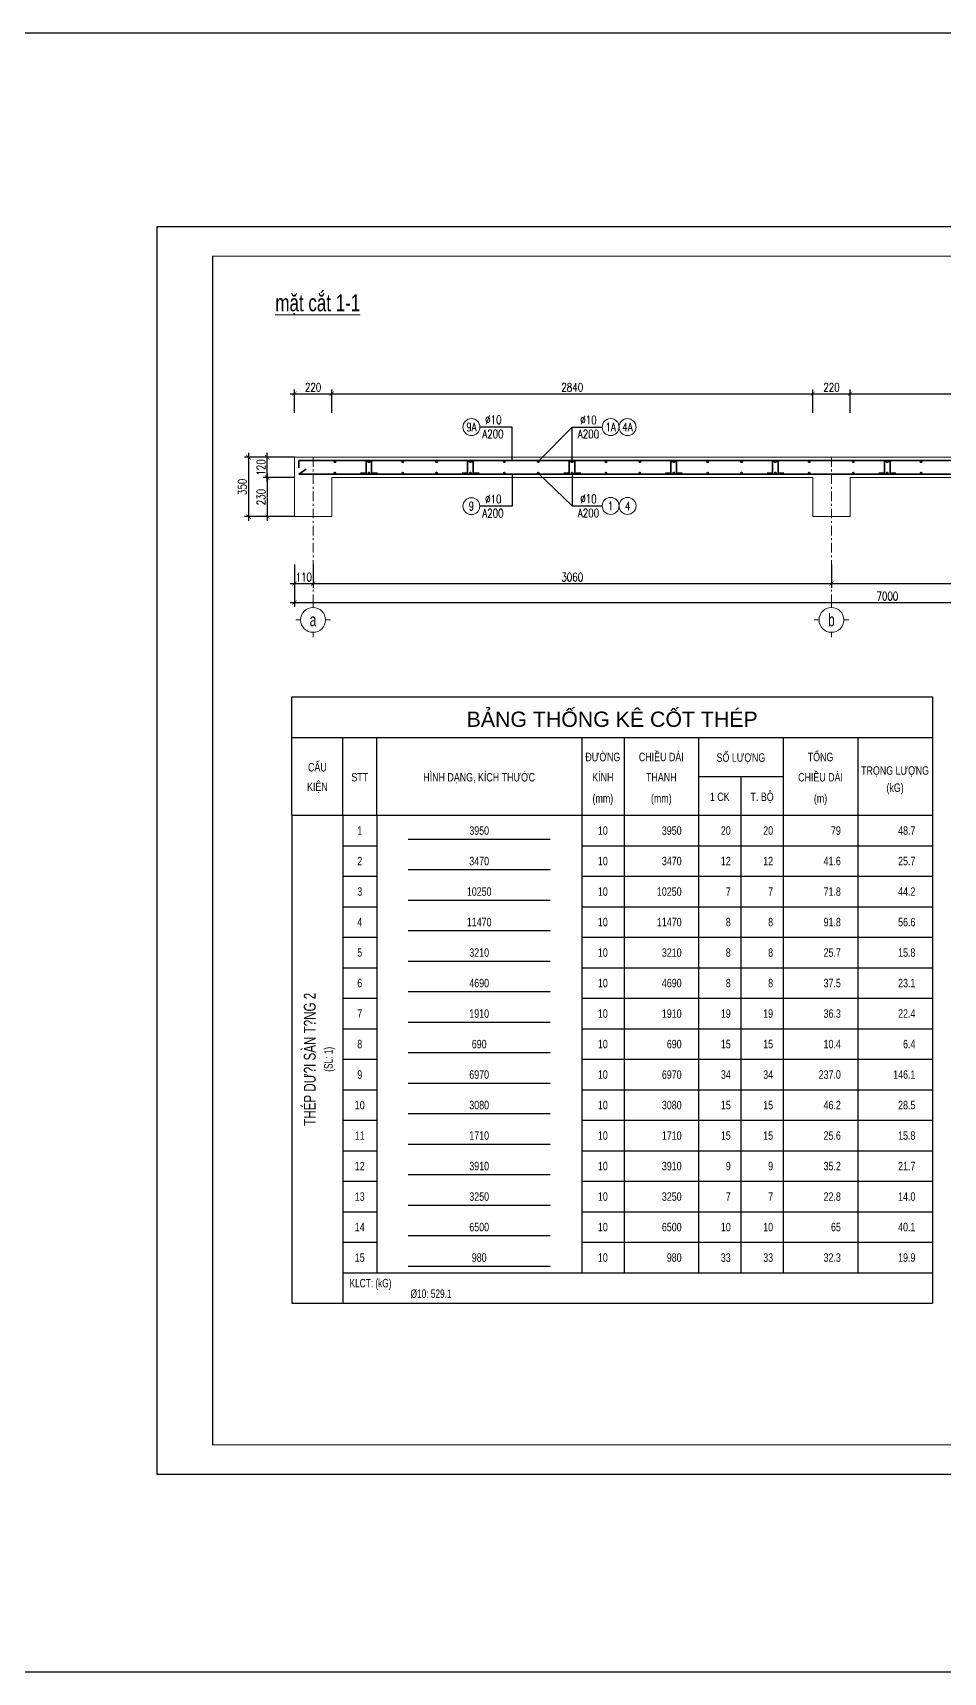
# Model space of a CAD drawing. Extents: x -1855204 to -1466800, y -1308584 to -996495.
# Drawn here: x -1756406 to -1734909, y -1269883 to -1231183 of the extents above; entities that cross this region are included whole.
import ezdxf
from ezdxf.enums import TextEntityAlignment as Align

# ---------------------------------------------------------------- set-up
doc = ezdxf.new("R2010")
doc.units = 0
doc.header["$LTSCALE"] = 150
doc.header["$PDMODE"] = 35
doc.linetypes.add('_Tim', pattern=[9, 5, -1.5, 1, -1.5])
doc.layers.get('Defpoints').update_dxf_attribs({"lineweight": 18})
for name, color, linetype, lineweight in [('05.Text', 253, 'Continuous', 18), ('11.Khung bo', 32, 'Continuous', 50), ('12.Khung', 36, 'Continuous', 25), ('KCVN-THAY', 7, 'Continuous', 25), ('LS-CAT', 30, 'Continuous', 20), ('LS-DIM', 251, 'Continuous', 13), ('LS-TEXT', 60, 'Continuous', 20), ('LS-THAY', 7, 'Continuous', 20), ('LS-THEP', 3, 'Continuous', 35), ('LS-TRUC', 108, '_Tim', 9)]:
    doc.layers.add(name, color=color, linetype=linetype, lineweight=lineweight)
for name, color, linetype in [('DIM', 1, 'Continuous'), ('STEEL', 4, 'Continuous'), ('TEXT_SLCK', 3, 'Continuous'), ('TEXT_TCK', 3, 'Continuous'), ('TEXT_THCT', 2, 'Continuous'), ('TEXT_TK', 2, 'Continuous'), ('THONGKE', 5, 'Continuous')]:
    doc.layers.add(name, color=color, linetype=linetype)
doc.styles.add('BIGTEXT', font='arial.ttf', dxfattribs={"width": 0.7})
doc.styles.add('KCVN-LEADER', font='vnromadi.shx', dxfattribs={"width": 0.7, "height": 4})
doc.styles.add('LS.TEXT', font='vnromadi.shx', dxfattribs={"width": 0.7, "height": 4})
doc.styles.add('romans.shx', font='romans.shx', dxfattribs={"width": 0.75, "bigfont": 'vns.shx'})
doc.styles.add('SMTEXT', font='arial.ttf', dxfattribs={"width": 0.7})
doc.styles.add('vnsimpli', font='vnsimli.shx', dxfattribs={"width": 0.75})
doc.dimstyles.new('D25', dxfattribs={"dimscale": 0, "dimtxt": 200, "dimasz": 100, "dimexe": 100, "dimexo": 0, "dimgap": 50, "dimtad": 1, "dimdec": 0, "dimlfac": 0.25, "dimdsep": 46, "dimtxsty": 'vnsimpli', "dimblk1": 'ARCHTICK', "dimblk2": 'ARCHTICK', "dimsah": 1, "dimcen": 0, "dimdle": 100, "dimclrd": 256, "dimclre": 256, "dimclrt": 60, "dimadec": 0, "dimazin": 0, "dimtfac": 0.004, "dimtdec": 0, "dimtix": 1, "dimtmove": 2, "dimatfit": 3, "dimldrblk": 'ARCHTICK', "dimfxl": 1, "dimtolj": 1, "dimarcsym": 0})
doc.dimstyles.new('LS.GHI CHU', dxfattribs={"dimtxt": 200, "dimasz": 120, "dimexe": 120, "dimexo": 120, "dimgap": 80, "dimtad": 1, "dimdec": 0, "dimzin": 0, "dimdsep": 46, "dimtxsty": 'romans.shx', "dimblk": 'ARCHTICK', "dimcen": 0.09, "dimdle": 120, "dimclrd": 256, "dimclre": 8, "dimclrt": 7, "dimadec": 0, "dimazin": 0, "dimtfac": 1, "dimtdec": 0, "dimtofl": 0, "dimtmove": 0, "dimatfit": 3, "dimldrblk": 'ARCHTICK', "dimfxl": 1, "dimtolj": 1, "dimtzin": 0, "dimarcsym": 0})

# ---------------------------------------------------------------- blocks, each defined once
blk = doc.blocks.new('*U4')
at = {"layer": 'KCVN-THAY', "color": 140}
blk.add_lwpolyline([(214871.76, 86966.68), (215381.8, 86966.68), (215381.8, 86579.68), (214871.76, 86579.68)], close=True, dxfattribs=at)
blk = doc.blocks.new('100')
at = {"layer": '11.Khung bo', "const_width": 26.7}
blk.add_lwpolyline([(1860913, -945240), (1860913, -916940), (1896063, -916940), (1896063, -945240)], close=True, dxfattribs=at)
at = {"layer": '12.Khung', "color": 1}
blk.add_lwpolyline([(1901579, -945940), (1901579, -916240), (1859580, -916240), (1859580, -945940)], close=True, dxfattribs=at)
blk = doc.blocks.new('_ArchTick')
at = {"layer": 'DIM', "color": 0, "const_width": 0.15}
blk.add_lwpolyline([(-0.5, -0.5), (0.5, 0.5)], dxfattribs=at)
blk = doc.blocks.new('*D1840')
at = {"layer": 'Defpoints', "color": 0, "transparency": 16777216}
for p in [(-1749347, -1239702), (-1750227, -1240152), (-1749347, -1240152)]:
    blk.add_point(p, dxfattribs=at)
at = {"layer": 'LS-DIM', "lineweight": -2, "transparency": 16777216}
for p, q in [((-1750327, -1239702), (-1749247, -1239702)), ((-1750227, -1240152), (-1750227, -1239602)), ((-1749347, -1240152), (-1749347, -1239602))]:
    blk.add_line(p, q, dxfattribs=at)
at = {"layer": 'LS-DIM', "lineweight": -2, "transparency": 16777216, "xscale": 100, "yscale": 100, "zscale": 100, "rotation": 180}
blk.add_blockref('_ArchTick', (-1750227, -1239702), dxfattribs=at)
at = {"layer": 'LS-DIM', "lineweight": -2, "transparency": 16777216, "xscale": 100, "yscale": 100, "zscale": 100}
blk.add_blockref('_ArchTick', (-1749347, -1239702), dxfattribs=at)
at = {"layer": 'LS-DIM', "color": 60, "transparency": 16777216, "insert": (-1749787, -1239552), "char_height": 200, "attachment_point": 5, "style": 'vnsimpli'}
blk.add_mtext('\\A1;220', dxfattribs=at)
blk = doc.blocks.new('*D1841')
at = {"layer": 'Defpoints', "color": 0, "transparency": 16777216}
for p in [(-1737987, -1239702), (-1749347, -1240152), (-1737987, -1240152)]:
    blk.add_point(p, dxfattribs=at)
at = {"layer": 'LS-DIM', "lineweight": -2, "transparency": 16777216}
for p, q in [((-1749447, -1239702), (-1737887, -1239702)), ((-1749347, -1240152), (-1749347, -1239602)), ((-1737987, -1240152), (-1737987, -1239602))]:
    blk.add_line(p, q, dxfattribs=at)
at = {"layer": 'LS-DIM', "lineweight": -2, "transparency": 16777216, "xscale": 100, "yscale": 100, "zscale": 100, "rotation": 180}
blk.add_blockref('_ArchTick', (-1749347, -1239702), dxfattribs=at)
at = {"layer": 'LS-DIM', "lineweight": -2, "transparency": 16777216, "xscale": 100, "yscale": 100, "zscale": 100}
blk.add_blockref('_ArchTick', (-1737987, -1239702), dxfattribs=at)
at = {"layer": 'LS-DIM', "color": 60, "transparency": 16777216, "insert": (-1743667, -1239552), "char_height": 200, "attachment_point": 5, "style": 'vnsimpli'}
blk.add_mtext('\\A1;2840', dxfattribs=at)
blk = doc.blocks.new('*D1842')
at = {"layer": 'Defpoints', "color": 0, "transparency": 16777216}
for p in [(-1737107, -1239702), (-1737987, -1240152), (-1737107, -1240152)]:
    blk.add_point(p, dxfattribs=at)
at = {"layer": 'LS-DIM', "lineweight": -2, "transparency": 16777216}
for p, q in [((-1738087, -1239702), (-1737007, -1239702)), ((-1737987, -1240152), (-1737987, -1239602)), ((-1737107, -1240152), (-1737107, -1239602))]:
    blk.add_line(p, q, dxfattribs=at)
at = {"layer": 'LS-DIM', "lineweight": -2, "transparency": 16777216, "xscale": 100, "yscale": 100, "zscale": 100, "rotation": 180}
blk.add_blockref('_ArchTick', (-1737987, -1239702), dxfattribs=at)
at = {"layer": 'LS-DIM', "lineweight": -2, "transparency": 16777216, "xscale": 100, "yscale": 100, "zscale": 100}
blk.add_blockref('_ArchTick', (-1737107, -1239702), dxfattribs=at)
at = {"layer": 'LS-DIM', "color": 60, "transparency": 16777216, "insert": (-1737547, -1239552), "char_height": 200, "attachment_point": 5, "style": 'vnsimpli'}
blk.add_mtext('\\A1;220', dxfattribs=at)
blk = doc.blocks.new('*D1843')
at = {"layer": 'Defpoints', "color": 0, "transparency": 16777216}
for p in [(-1723107, -1239702), (-1737107, -1240152), (-1723107, -1240152)]:
    blk.add_point(p, dxfattribs=at)
at = {"layer": 'LS-DIM', "lineweight": -2, "transparency": 16777216}
for p, q in [((-1737207, -1239702), (-1723007, -1239702)), ((-1737107, -1240152), (-1737107, -1239602)), ((-1723107, -1240152), (-1723107, -1239602))]:
    blk.add_line(p, q, dxfattribs=at)
at = {"layer": 'LS-DIM', "lineweight": -2, "transparency": 16777216, "xscale": 100, "yscale": 100, "zscale": 100, "rotation": 180}
blk.add_blockref('_ArchTick', (-1737107, -1239702), dxfattribs=at)
at = {"layer": 'LS-DIM', "lineweight": -2, "transparency": 16777216, "xscale": 100, "yscale": 100, "zscale": 100}
blk.add_blockref('_ArchTick', (-1723107, -1239702), dxfattribs=at)
at = {"layer": 'LS-DIM', "color": 60, "transparency": 16777216, "insert": (-1730107, -1239552), "char_height": 200, "attachment_point": 5, "style": 'vnsimpli'}
blk.add_mtext('\\A1;3500', dxfattribs=at)
blk = doc.blocks.new('*D1845')
at = {"layer": 'Defpoints', "color": 0, "transparency": 16777216}
for p in [(-1750227, -1243732), (-1749787, -1243732), (-1749787, -1244182)]:
    blk.add_point(p, dxfattribs=at)
at = {"layer": 'LS-DIM', "lineweight": -2, "transparency": 16777216}
for p, q in [((-1750227, -1243732), (-1750227, -1244282)), ((-1749787, -1243732), (-1749787, -1244282)), ((-1750327, -1244182), (-1749687, -1244182))]:
    blk.add_line(p, q, dxfattribs=at)
at = {"layer": 'LS-DIM', "lineweight": -2, "transparency": 16777216, "xscale": 100, "yscale": 100, "zscale": 100, "rotation": 180}
blk.add_blockref('_ArchTick', (-1750227, -1244182), dxfattribs=at)
at = {"layer": 'LS-DIM', "lineweight": -2, "transparency": 16777216, "xscale": 100, "yscale": 100, "zscale": 100}
blk.add_blockref('_ArchTick', (-1749787, -1244182), dxfattribs=at)
at = {"layer": 'LS-DIM', "color": 60, "transparency": 16777216, "insert": (-1750007, -1244032), "char_height": 200, "attachment_point": 5, "style": 'vnsimpli'}
blk.add_mtext('\\A1;110', dxfattribs=at)
blk = doc.blocks.new('*D1846')
at = {"layer": 'Defpoints', "color": 0, "transparency": 16777216}
for p in [(-1749787, -1243732), (-1737547, -1243732), (-1737547, -1244182)]:
    blk.add_point(p, dxfattribs=at)
at = {"layer": 'LS-DIM', "lineweight": -2, "transparency": 16777216}
for p, q in [((-1749787, -1243732), (-1749787, -1244282)), ((-1737547, -1243732), (-1737547, -1244282)), ((-1749887, -1244182), (-1737447, -1244182))]:
    blk.add_line(p, q, dxfattribs=at)
at = {"layer": 'LS-DIM', "lineweight": -2, "transparency": 16777216, "xscale": 100, "yscale": 100, "zscale": 100, "rotation": 180}
blk.add_blockref('_ArchTick', (-1749787, -1244182), dxfattribs=at)
at = {"layer": 'LS-DIM', "lineweight": -2, "transparency": 16777216, "xscale": 100, "yscale": 100, "zscale": 100}
blk.add_blockref('_ArchTick', (-1737547, -1244182), dxfattribs=at)
at = {"layer": 'LS-DIM', "color": 60, "transparency": 16777216, "insert": (-1743667, -1244032), "char_height": 200, "attachment_point": 5, "style": 'vnsimpli'}
blk.add_mtext('\\A1;3060', dxfattribs=at)
blk = doc.blocks.new('*D1847')
at = {"layer": 'Defpoints', "color": 0, "transparency": 16777216}
for p in [(-1737547, -1243732), (-1722667, -1243732), (-1722667, -1244182)]:
    blk.add_point(p, dxfattribs=at)
at = {"layer": 'LS-DIM', "lineweight": -2, "transparency": 16777216}
for p, q in [((-1737547, -1243732), (-1737547, -1244282)), ((-1722667, -1243732), (-1722667, -1244282)), ((-1737647, -1244182), (-1722567, -1244182))]:
    blk.add_line(p, q, dxfattribs=at)
at = {"layer": 'LS-DIM', "lineweight": -2, "transparency": 16777216, "xscale": 100, "yscale": 100, "zscale": 100, "rotation": 180}
blk.add_blockref('_ArchTick', (-1737547, -1244182), dxfattribs=at)
at = {"layer": 'LS-DIM', "lineweight": -2, "transparency": 16777216, "xscale": 100, "yscale": 100, "zscale": 100}
blk.add_blockref('_ArchTick', (-1722667, -1244182), dxfattribs=at)
at = {"layer": 'LS-DIM', "color": 60, "transparency": 16777216, "insert": (-1730107, -1244032), "char_height": 200, "attachment_point": 5, "style": 'vnsimpli'}
blk.add_mtext('\\A1;3720', dxfattribs=at)
blk = doc.blocks.new('*D1849')
at = {"layer": 'Defpoints', "color": 0, "transparency": 16777216}
for p in [(-1750227, -1243732), (-1722227, -1243732), (-1722227, -1244632)]:
    blk.add_point(p, dxfattribs=at)
at = {"layer": 'LS-DIM', "lineweight": -2, "transparency": 16777216}
for p, q in [((-1750227, -1243732), (-1750227, -1244732)), ((-1722227, -1243732), (-1722227, -1244732)), ((-1750327, -1244632), (-1722127, -1244632))]:
    blk.add_line(p, q, dxfattribs=at)
at = {"layer": 'LS-DIM', "lineweight": -2, "transparency": 16777216, "xscale": 100, "yscale": 100, "zscale": 100, "rotation": 180}
blk.add_blockref('_ArchTick', (-1750227, -1244632), dxfattribs=at)
at = {"layer": 'LS-DIM', "lineweight": -2, "transparency": 16777216, "xscale": 100, "yscale": 100, "zscale": 100}
blk.add_blockref('_ArchTick', (-1722227, -1244632), dxfattribs=at)
at = {"layer": 'LS-DIM', "color": 60, "transparency": 16777216, "insert": (-1736227, -1244482), "char_height": 200, "attachment_point": 5, "style": 'vnsimpli'}
blk.add_mtext('\\A1;7000', dxfattribs=at)
blk = doc.blocks.new('A$C0F04115F')
at = {"layer": 'LS-THAY'}
for p, q in [((-380, 380), (-380, 530)), ((-760, 0), (-910, 0)), ((0, 0), (150, 0)), ((-380, -380), (-380, -530))]:
    blk.add_line(p, q, dxfattribs=at)
blk.add_circle((-380, 0), 380, dxfattribs=at)
blk = doc.blocks.new('*D1850')
at = {"layer": 'Defpoints', "color": 0, "transparency": 16777216}
for p in [(-1750868, -1241202), (-1750227, -1241202), (-1750227, -1241682)]:
    blk.add_point(p, dxfattribs=at)
at = {"layer": 'LS-DIM', "lineweight": -2, "transparency": 16777216}
for p, q in [((-1750868, -1241782), (-1750868, -1241102)), ((-1750227, -1241202), (-1750968, -1241202)), ((-1750227, -1241682), (-1750968, -1241682))]:
    blk.add_line(p, q, dxfattribs=at)
at = {"layer": 'LS-DIM', "lineweight": -2, "transparency": 16777216, "xscale": 100, "yscale": 100, "zscale": 100}
for p, rotation in [((-1750868, -1241202), 90), ((-1750868, -1241682), 270)]:
    blk.add_blockref('_ArchTick', p, dxfattribs=dict(at, rotation=rotation))
at = {"layer": 'LS-DIM', "color": 60, "transparency": 16777216, "insert": (-1751018, -1241442), "char_height": 200, "attachment_point": 5, "rotation": 90, "style": 'vnsimpli'}
blk.add_mtext('\\A1;120', dxfattribs=at)
blk = doc.blocks.new('*D1851')
at = {"layer": 'Defpoints', "color": 0, "transparency": 16777216}
for p in [(-1750227, -1241682), (-1750868, -1242602), (-1750227, -1242602)]:
    blk.add_point(p, dxfattribs=at)
at = {"layer": 'LS-DIM', "lineweight": -2, "transparency": 16777216}
for p, q in [((-1750227, -1241682), (-1750968, -1241682)), ((-1750868, -1241582), (-1750868, -1242702)), ((-1750227, -1242602), (-1750968, -1242602))]:
    blk.add_line(p, q, dxfattribs=at)
at = {"layer": 'LS-DIM', "lineweight": -2, "transparency": 16777216, "xscale": 100, "yscale": 100, "zscale": 100}
for p, rotation in [((-1750868, -1241682), 90), ((-1750868, -1242602), 270)]:
    blk.add_blockref('_ArchTick', p, dxfattribs=dict(at, rotation=rotation))
at = {"layer": 'LS-DIM', "color": 60, "transparency": 16777216, "insert": (-1751018, -1242142), "char_height": 200, "attachment_point": 5, "rotation": 90, "style": 'vnsimpli'}
blk.add_mtext('\\A1;230', dxfattribs=at)
blk = doc.blocks.new('*D1852')
at = {"layer": 'Defpoints', "color": 0, "transparency": 16777216}
for p in [(-1750227, -1241202), (-1751310, -1242602), (-1750227, -1242602)]:
    blk.add_point(p, dxfattribs=at)
at = {"layer": 'LS-DIM', "lineweight": -2, "transparency": 16777216}
for p, q in [((-1751310, -1241102), (-1751310, -1242702)), ((-1750227, -1241202), (-1751410, -1241202)), ((-1750227, -1242602), (-1751410, -1242602))]:
    blk.add_line(p, q, dxfattribs=at)
at = {"layer": 'LS-DIM', "lineweight": -2, "transparency": 16777216, "xscale": 100, "yscale": 100, "zscale": 100}
for p, rotation in [((-1751310, -1241202), 90), ((-1751310, -1242602), 270)]:
    blk.add_blockref('_ArchTick', p, dxfattribs=dict(at, rotation=rotation))
at = {"layer": 'LS-DIM', "color": 60, "transparency": 16777216, "insert": (-1751460, -1241902), "char_height": 200, "attachment_point": 5, "rotation": 90, "style": 'vnsimpli'}
blk.add_mtext('\\A1;350', dxfattribs=at)
blk = doc.blocks.new('THEP DAM')
at = {"layer": 'LS-THEP'}
for p, q in [((-0.6, 0), (0.6, 0)), ((-0.4, 0.4), (0.4, -0.4)), ((-0.4, -0.4), (0.4, 0.4)), ((0, 0.6), (0, -0.6))]:
    blk.add_line(p, q, dxfattribs=at)
blk.add_circle((0, 0), 0.6, dxfattribs=at)
blk = doc.blocks.new('TK_2')
at = {"layer": 'STEEL'}
blk.add_line((19.25, 2), (61.25, 2), dxfattribs=at)
at = {"layer": 'TEXT_TK', "style": 'SMTEXT', "width": 0.75}
for tag, p in [('SH', (5, 4.5)), ('L2', (40.25, 4.5)), ('DK', (76.75, 4.5))]:
    blk.add_attdef(tag, text='', height=2.5, dxfattribs=at).set_placement(p, align=Align.MIDDLE)
for tag, p in [('DAI', (100, 4.5)), ('SL1', (114.5, 4.5)), ('SLA', (127, 4.5)), ('DT', (147, 4.5)), ('TL', (169, 4.5))]:
    blk.add_attdef(tag, text='', height=2.5, dxfattribs=at).set_placement(p, align=Align.MIDDLE_RIGHT)
blk = doc.blocks.new('THONGKE_TITLE')
at = {"layer": 'TEXT_TK'}
for p, q in [((0, -35), (0, 0)), ((0, 0), (189, 0)), ((189, 0), (189, -35)), ((0, -12), (189, -12)), ((15, -35), (15, -12)), ((25, -35), (25, -12)), ((85.5, -12), (85.5, -35)), ((98, -12), (98, -35)), ((120, -12), (120, -35)), ((145, -12), (145, -35)), ((167, -12), (167, -35)), ((120, -23.56), (145, -23.56)), ((132.5, -23.56), (132.5, -35)), ((0, -35), (189, -35))]:
    blk.add_line(p, q, dxfattribs=at)
at = {"layer": 'TEXT_TK', "color": 4, "style": 'BIGTEXT'}
blk.add_text('BẢNG THỐNG KÊ CỐT THÉP', height=4.5, dxfattribs=at).set_placement((94.5, -6), align=Align.MIDDLE)
at = {"layer": 'TEXT_TK', "style": 'SMTEXT', "width": 0.75}
for s, p in [('CẤU', (7.5, -22.06)), ('ĐƯỜNG', (91.75, -19.04)), ('CHIỀU DÀI', (109, -19.04)), ('SỐ LƯỢNG', (132.5, -19.22)), ('TỔNG', (156, -19.04)), ('STT', (20, -25.01)), ('HÌNH DẠNG, KÍCH THƯỚC', (55.25, -25.01)), ('KÍNH', (91.75, -25.01)), ('THANH', (109, -25.01)), ('CHIỀU DÀI', (156, -25.01)), ('TRỌNG LƯỢNG', (178, -23.03)), ('KIỆN', (7.5, -27.84)), ('(mm)', (91.75, -31.24)), ('(mm)', (109, -31.24)), ('1 CK', (126.25, -30.79)), ('T. BỘ', (138.75, -30.79)), ('(m)', (156, -31.24)), ('(kG)', (178, -28.08))]:
    blk.add_text(s, height=2.5, dxfattribs=at).set_placement(p, align=Align.CENTER)

msp = doc.modelspace()

# ---------------------------------------------------------------- linework, layer by layer
at = {"layer": 'LS-THAY', "color": 140}
for points in [[(-1855203.4, -1192482.8), (-1466800.4, -1192482.3), (-1466800.4, -1231183.1), (-1855203.4, -1231183.1)], [(-1855203.1, -1269883.3), (-1466800.1, -1269882.8), (-1466800.1, -1308583.6), (-1855203.1, -1308583.6)]]:
    msp.add_lwpolyline(points, close=True, dxfattribs=at)
at = {"layer": 'LS-THAY'}
msp.add_lwpolyline([(-1737987, -1242602), (-1737987, -1241682), (-1749347, -1241682), (-1749347, -1242602), (-1750227, -1242602), (-1750227, -1241202), (-1722227, -1241202), (-1722227, -1242602), (-1723107, -1242602), (-1723107, -1241682), (-1737107, -1241682), (-1737107, -1242602), (-1737987, -1242602)], dxfattribs=at)
for centre in [(-1746048.5, -1240490), (-1742761.3, -1240490), (-1742361.3, -1240490), (-1746050.1, -1242357.4), (-1742761.3, -1242352.6), (-1742361.3, -1242352.6)]:
    msp.add_circle(centre, 200, dxfattribs=at)
at = {"layer": 'LS-THEP'}
for p, q in [((-1722356, -1241282), (-1750125, -1241282)), ((-1750125, -1241282), (-1750125, -1241456)), ((-1750125, -1241602), (-1749954, -1241482)), ((-1722356, -1241602), (-1750125, -1241602))]:
    msp.add_line(p, q, dxfattribs=at)
at = {"layer": 'LS-THEP', "elevation": 0}
for points in [[(-1748666.7, -1241581.6), (-1748537.7, -1241581.6), (-1748537.7, -1241302.4), (-1748404.8, -1241302.4), (-1748404.8, -1241581.6), (-1748268.8, -1241581.6)], [(-1746266.7, -1241581.6), (-1746137.7, -1241581.6), (-1746137.7, -1241302.4), (-1746004.8, -1241302.4), (-1746004.8, -1241581.6), (-1745868.8, -1241581.6)], [(-1743866.7, -1241581.6), (-1743737.7, -1241581.6), (-1743737.7, -1241302.4), (-1743604.8, -1241302.4), (-1743604.8, -1241581.6), (-1743468.8, -1241581.6)], [(-1741466.7, -1241581.6), (-1741337.7, -1241581.6), (-1741337.7, -1241302.4), (-1741204.8, -1241302.4), (-1741204.8, -1241581.6), (-1741068.8, -1241581.6)], [(-1739066.7, -1241581.6), (-1738937.7, -1241581.6), (-1738937.7, -1241302.4), (-1738804.8, -1241302.4), (-1738804.8, -1241581.6), (-1738668.8, -1241581.6)], [(-1736426.7, -1241581.6), (-1736297.7, -1241581.6), (-1736297.7, -1241302.4), (-1736164.8, -1241302.4), (-1736164.8, -1241581.6), (-1736028.8, -1241581.6)]]:
    msp.add_lwpolyline(points, dxfattribs=at)
at = {"layer": 'LS-TRUC', "ltscale": 0.3}
for p, q in [((-1749787.4, -1241202), (-1749787.4, -1244632)), ((-1737547.4, -1241202), (-1737547.4, -1244632))]:
    msp.add_line(p, q, dxfattribs=at)
at = {"layer": 'TEXT_TK'}
for p, q in [((-1750285.5, -1249655), (-1750285.5, -1261175)), ((-1749085.5, -1249655), (-1749085.5, -1261175)), ((-1748285.5, -1249655), (-1748285.5, -1260455)), ((-1743445.5, -1249655), (-1743445.5, -1260455)), ((-1742445.5, -1249655), (-1742445.5, -1260455)), ((-1740685.5, -1249655), (-1740685.5, -1260455)), ((-1739685.5, -1249655), (-1739685.5, -1260455)), ((-1738685.5, -1249655), (-1738685.5, -1260455)), ((-1736925.5, -1249655), (-1736925.5, -1260455)), ((-1735165.5, -1249655), (-1735165.5, -1261175)), ((-1750285.5, -1261175), (-1735165.5, -1261175))]:
    msp.add_line(p, q, dxfattribs=at)
at = {"layer": 'THONGKE'}
for p, q in [((-1749085.5, -1250375), (-1748285.5, -1250375)), ((-1743445.5, -1250375), (-1735165.5, -1250375)), ((-1749085.5, -1251095), (-1748285.5, -1251095)), ((-1743445.5, -1251095), (-1735165.5, -1251095)), ((-1749085.5, -1251815), (-1748285.5, -1251815)), ((-1743445.5, -1251815), (-1735165.5, -1251815)), ((-1749085.5, -1252535), (-1748285.5, -1252535)), ((-1743445.5, -1252535), (-1735165.5, -1252535)), ((-1749085.5, -1253255), (-1748285.5, -1253255)), ((-1743445.5, -1253255), (-1735165.5, -1253255)), ((-1749085.5, -1253975), (-1748285.5, -1253975)), ((-1743445.5, -1253975), (-1735165.5, -1253975)), ((-1749085.5, -1254695), (-1748285.5, -1254695)), ((-1743445.5, -1254695), (-1735165.5, -1254695)), ((-1749085.5, -1255415), (-1748285.5, -1255415)), ((-1743445.5, -1255415), (-1735165.5, -1255415)), ((-1749085.5, -1256135), (-1748285.5, -1256135)), ((-1743445.5, -1256135), (-1735165.5, -1256135)), ((-1749085.5, -1256855), (-1748285.5, -1256855)), ((-1743445.5, -1256855), (-1735165.5, -1256855)), ((-1749085.5, -1257575), (-1748285.5, -1257575)), ((-1743445.5, -1257575), (-1735165.5, -1257575)), ((-1749085.5, -1258295), (-1748285.5, -1258295)), ((-1743445.5, -1258295), (-1735165.5, -1258295)), ((-1749085.5, -1259015), (-1748285.5, -1259015)), ((-1743445.5, -1259015), (-1735165.5, -1259015)), ((-1749085.5, -1259735), (-1748285.5, -1259735)), ((-1743445.5, -1259735), (-1735165.5, -1259735)), ((-1749085.5, -1260455), (-1735165.5, -1260455))]:
    msp.add_line(p, q, dxfattribs=at)

# ---------------------------------------------------------------- block references
at = {"layer": '05.Text', "xscale": 0.991454545641318, "yscale": 0.991454545641318, "zscale": 0.9914545456793755}
msp.add_blockref('100', (-3597168.6, -327353.1), dxfattribs=at)
at = {"layer": 'Defpoints', "xscale": 100, "yscale": 100, "zscale": 100}
msp.add_blockref('*U4', (-23244947.3, -9927850.9), dxfattribs=at)
at = {"layer": 'LS-CAT', "xscale": 33.93939394038171, "yscale": 33.93939394038171, "zscale": 33.93939394049812, "rotation": 180}
for p in [(-1749271.3, -1241302.4), (-1748471.3, -1241302.4), (-1747671.3, -1241302.4), (-1746871.3, -1241302.4), (-1746071.3, -1241302.4), (-1745271.3, -1241302.4), (-1744471.3, -1241302.4), (-1743671.3, -1241302.4), (-1742871.3, -1241302.4), (-1742071.3, -1241302.4), (-1741271.3, -1241302.4), (-1740471.3, -1241302.4), (-1739671.3, -1241302.4), (-1738871.3, -1241302.4), (-1738071.3, -1241302.4), (-1737031.3, -1241302.4), (-1736231.3, -1241302.4), (-1735431.3, -1241302.4)]:
    msp.add_blockref('THEP DAM', p, dxfattribs=at)
at = {"layer": 'LS-CAT', "xscale": -33.93939394038171, "yscale": 33.93939394038171, "zscale": 33.93939394049812}
for p in [(-1749271.3, -1241581.6), (-1748471.3, -1241581.6), (-1747671.3, -1241581.6), (-1746871.3, -1241581.6), (-1746071.3, -1241581.6), (-1745271.3, -1241581.6), (-1744471.3, -1241581.6), (-1743671.3, -1241581.6), (-1742871.3, -1241581.6), (-1742071.3, -1241581.6), (-1741271.3, -1241581.6), (-1740471.3, -1241581.6), (-1739671.3, -1241581.6), (-1738871.3, -1241581.6), (-1738071.3, -1241581.6), (-1737031.3, -1241581.6), (-1736231.3, -1241581.6), (-1735431.3, -1241581.6)]:
    msp.add_blockref('THEP DAM', p, dxfattribs=at)
at = {"layer": 'LS-THAY', "xscale": 0.7730448003858328, "yscale": 0.7730448001530021, "zscale": 0.7730448001530021}
for p in [(-1749493.5, -1245041.8), (-1737253.5, -1245041.8)]:
    msp.add_blockref('A$C0F04115F', p, dxfattribs=at)
at = {"layer": 'TEXT_TK', "xscale": 80, "yscale": 80, "zscale": 80}
msp.add_blockref('THONGKE_TITLE', (-1750285.5, -1246855), dxfattribs=at)
for p, values in [((-1749085.5, -1250375), {'L2': '3950', 'TL': '48.7', 'DT': '79', 'SLA': '20', 'SL1': '20', 'DAI': '3950', 'DK': '10', 'SH': '1'}), ((-1749085.5, -1251095), {'L2': '3470', 'TL': '25.7', 'DT': '41.6', 'SLA': '12', 'SL1': '12', 'DAI': '3470', 'DK': '10', 'SH': '2'}), ((-1749085.5, -1251815), {'L2': '10250', 'TL': '44.2', 'DT': '71.8', 'SLA': '7', 'SL1': '7', 'DAI': '10250', 'DK': '10', 'SH': '3'}), ((-1749085.5, -1252535), {'L2': '11470', 'TL': '56.6', 'DT': '91.8', 'SLA': '8', 'SL1': '8', 'DAI': '11470', 'DK': '10', 'SH': '4'}), ((-1749085.5, -1253255), {'L2': '3210', 'TL': '15.8', 'DT': '25.7', 'SLA': '8', 'SL1': '8', 'DAI': '3210', 'DK': '10', 'SH': '5'}), ((-1749085.5, -1253975), {'L2': '4690', 'TL': '23.1', 'DT': '37.5', 'SLA': '8', 'SL1': '8', 'DAI': '4690', 'DK': '10', 'SH': '6'}), ((-1749085.5, -1254695), {'L2': '1910', 'TL': '22.4', 'DT': '36.3', 'SLA': '19', 'SL1': '19', 'DAI': '1910', 'DK': '10', 'SH': '7'}), ((-1749085.5, -1255415), {'L2': '690', 'TL': '6.4', 'DT': '10.4', 'SLA': '15', 'SL1': '15', 'DAI': '690', 'DK': '10', 'SH': '8'}), ((-1749085.5, -1256135), {'L2': '6970', 'TL': '146.1', 'DT': '237.0', 'SLA': '34', 'SL1': '34', 'DAI': '6970', 'DK': '10', 'SH': '9'}), ((-1749085.5, -1256855), {'L2': '3080', 'TL': '28.5', 'DT': '46.2', 'SLA': '15', 'SL1': '15', 'DAI': '3080', 'DK': '10', 'SH': '10'}), ((-1749085.5, -1257575), {'L2': '1710', 'TL': '15.8', 'DT': '25.6', 'SLA': '15', 'SL1': '15', 'DAI': '1710', 'DK': '10', 'SH': '11'}), ((-1749085.5, -1258295), {'L2': '3910', 'TL': '21.7', 'DT': '35.2', 'SLA': '9', 'SL1': '9', 'DAI': '3910', 'DK': '10', 'SH': '12'}), ((-1749085.5, -1259015), {'L2': '3250', 'TL': '14.0', 'DT': '22.8', 'SLA': '7', 'SL1': '7', 'DAI': '3250', 'DK': '10', 'SH': '13'}), ((-1749085.5, -1259735), {'L2': '6500', 'TL': '40.1', 'DT': '65', 'SLA': '10', 'SL1': '10', 'DAI': '6500', 'DK': '10', 'SH': '14'}), ((-1749085.5, -1260455), {'L2': '980', 'TL': '19.9', 'DT': '32.3', 'SLA': '33', 'SL1': '33', 'DAI': '980', 'DK': '10', 'SH': '15'})]:
    msp.add_blockref('TK_2', p, dxfattribs=at).add_auto_attribs(values)

# ---------------------------------------------------------------- texts
at = {"layer": 'LS-TEXT', "color": 60, "style": 'LS.TEXT', "width": 0.75}
msp.add_text('%%UmÆt c¾t 1-1', height=400, dxfattribs=at).set_placement((-1749675.7, -1237757.3), align=Align.CENTER)
at = {"layer": 'LS-TEXT', "style": 'vnsimpli', "width": 0.75}
for s, p in [('`10', (-1745531.5, -1240418.3)), ('`10', (-1743284.5, -1240422.6)), ('A200', (-1745539.9, -1240751.9)), ('A200', (-1743284.4, -1240756.2)), ('`10', (-1745533, -1242290)), ('`10', (-1743284.5, -1242285.1)), ('A200', (-1745540.1, -1242623.6)), ('A200', (-1743284.4, -1242618.7))]:
    msp.add_text(s, height=200, dxfattribs=at).set_placement(p, align=Align.CENTER)
at = {"layer": 'LS-TEXT', "style": 'KCVN-LEADER', "width": 0.7}
for s, p in [('a', (-1749789.6, -1245041.8)), ('b', (-1737549.6, -1245041.8))]:
    msp.add_text(s, height=300, dxfattribs=at).set_placement(p, align=Align.MIDDLE_CENTER)
at = {"layer": 'LS-TEXT', "style": 'vnsimpli', "width": 0.75}
for tag, p in [('9A', (-1746048.5, -1240490)), ('1A', (-1742761.2, -1240490)), ('4A', (-1742361.2, -1240490)), ('9', (-1746050.1, -1242357.4)), ('1', (-1742761.3, -1242352.6)), ('4', (-1742361.3, -1242352.6))]:
    msp.add_attdef(tag, text='2', height=200, dxfattribs=at).set_placement(p, align=Align.MIDDLE)
at = {"layer": 'TEXT_SLCK', "style": 'SMTEXT', "width": 0.7}
msp.add_text('(SL: 1)', height=200, rotation=90, dxfattribs=at).set_placement((-1749325.5, -1255415), align=Align.CENTER)
at = {"layer": 'TEXT_TCK', "style": 'SMTEXT', "width": 0.7}
msp.add_text('THÉP DƯ?I SÀN T?NG 2', height=280, rotation=90, dxfattribs=at).set_placement((-1749725.5, -1255415), align=Align.CENTER)
at = {"layer": 'TEXT_THCT', "style": 'SMTEXT', "width": 0.7}
for s, p in [('KLCT: (kG)', (-1748925.5, -1260799)), ('%%c10: 529.1', (-1747485.5, -1261047))]:
    msp.add_text(s, height=200, dxfattribs=at).set_placement(p)

# ---------------------------------------------------------------- dimensions: what is measured, and where the dimension line sits
at = {"layer": 'LS-DIM'}
for base, p1, p2, picture, middle in [((-1749347, -1239702), (-1750227, -1240152), (-1749347, -1240152), '*D1840', (-1749787, -1239552)), ((-1737987, -1239702), (-1749347, -1240152), (-1737987, -1240152), '*D1841', (-1743667, -1239552)), ((-1737107, -1239702), (-1737987, -1240152), (-1737107, -1240152), '*D1842', (-1737547, -1239552)), ((-1723107, -1239702), (-1737107, -1240152), (-1723107, -1240152), '*D1843', (-1730107, -1239552)), ((-1749787.4, -1244182), (-1750227, -1243732), (-1749787.4, -1243732), '*D1845', (-1750007.2, -1244032)), ((-1722227, -1244632), (-1750227, -1243732), (-1722227, -1243732), '*D1849', (-1736227, -1244482)), ((-1737547.4, -1244182), (-1749787.4, -1243732), (-1737547.4, -1243732), '*D1846', (-1743667.4, -1244032)), ((-1722667.4, -1244182), (-1737547.4, -1243732), (-1722667.4, -1243732), '*D1847', (-1730107.4, -1244032))]:
    dim = msp.add_linear_dim(base=base, p1=p1, p2=p2, dimstyle='D25', override={"dimscale": 1}, dxfattribs=at)
    dim.commit()
    dim.dimension.update_dxf_attribs({"geometry": picture, "text_midpoint": middle})
for base, p1, p2, picture, middle in [((-1751310.5, -1242602), (-1750227, -1241202), (-1750227, -1242602), '*D1852', (-1751460.5, -1241902)), ((-1750868.5, -1241202), (-1750227, -1241682), (-1750227, -1241202), '*D1850', (-1751018.5, -1241442)), ((-1750868.5, -1242602), (-1750227, -1241682), (-1750227, -1242602), '*D1851', (-1751018.5, -1242142))]:
    dim = msp.add_linear_dim(base=base, p1=p1, p2=p2, angle=90, dimstyle='D25', override={"dimscale": 1}, dxfattribs=at)
    dim.commit()
    dim.dimension.update_dxf_attribs({"geometry": picture, "text_midpoint": middle})

# ---------------------------------------------------------------- leaders
for points in [[(-1745087.6, -1241282), (-1745087.6, -1240490), (-1745848.5, -1240490)], [(-1744471.3, -1241302.4), (-1743671.3, -1240490), (-1742961.3, -1240490)], [(-1743671.3, -1241302.4), (-1743671.3, -1240490), (-1742961.3, -1240490)], [(-1745089.1, -1241602), (-1745089.1, -1242357.4), (-1745850.1, -1242357.4)], [(-1744471.3, -1241581.6), (-1743671.3, -1242352.6), (-1742961.3, -1242352.6)], [(-1743671.3, -1241581.2), (-1743671.3, -1242352.6), (-1742961.3, -1242352.6)]]:
    msp.add_leader(points, dimstyle='LS.GHI CHU', override={"dimscale": 50, "dimasz": 0.2, "dimtad": 0, "dimtxsty": 'vnsimpli', "dimldrblk": 'Origin'}, dxfattribs=at)

doc.saveas('drawing.dxf')
